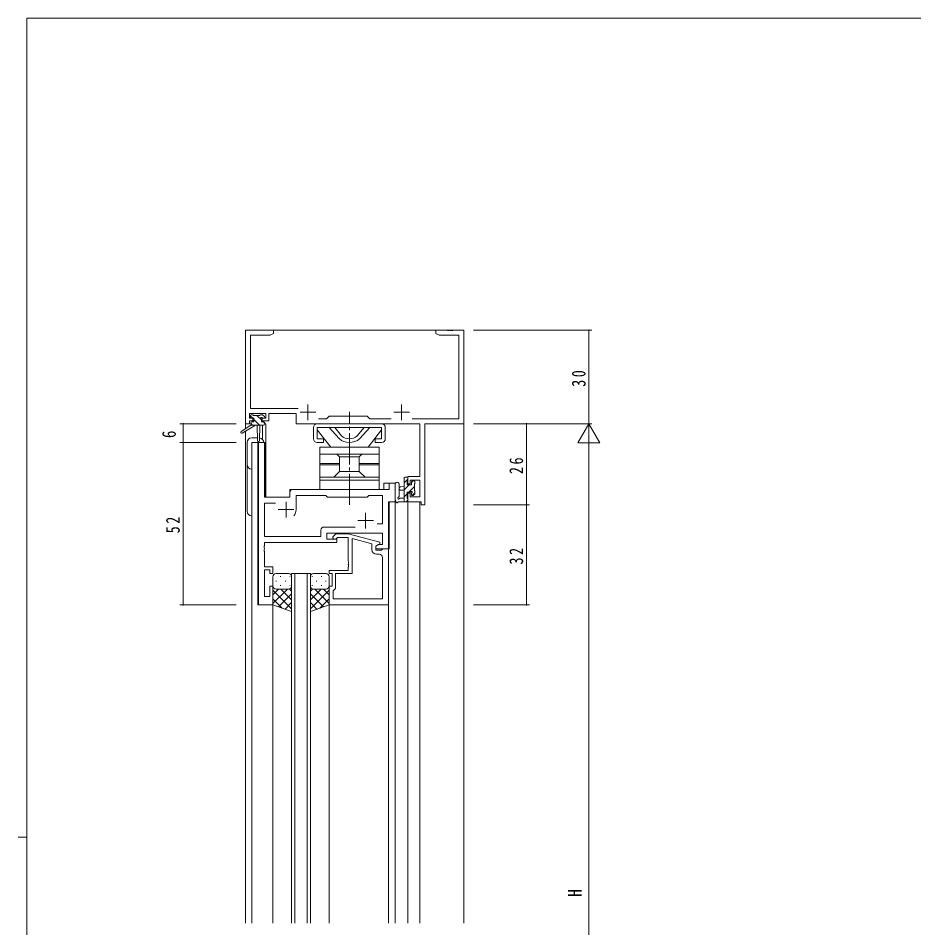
# Model space of a CAD drawing. Units: millimetres on the paper. Extents: x -397 to 397, y -282 to 282.
# Drawn here: x -396.7 to -109.8, y -12.2 to 279.3 of the extents above; entities that cross this region are included whole.
import ezdxf
from ezdxf.enums import TextEntityAlignment as Align

# ---------------------------------------------------------------- set-up
doc = ezdxf.new("R2010")
doc.units = ezdxf.units.MM
doc.linetypes.add('USER2', pattern=[13, 10, -1, 1, -1])
for name, color, linetype, lineweight in [('0-1_YKK_ZWAK', 7, 'Continuous', 18), ('0-3_YKK_11', 7, 'Continuous', 18), ('0-4_YKK_12', 2, 'Continuous', 18), ('0-5_YKK_13', 4, 'Continuous', 18), ('0-6_YKK_D', 6, 'Continuous', 18)]:
    doc.layers.add(name, color=color, linetype=linetype, lineweight=lineweight)
doc.styles.add('ＭＳ ゴシック', font='')
doc.styles.get('ＭＳ ゴシック').set_extended_font_data('MS Gothic')

msp = doc.modelspace()

# ---------------------------------------------------------------- linework, layer by layer
at = {"layer": '0-1_YKK_ZWAK'}
for p, q in [((-393.908, -245.688), (-393.908, 279.312)), ((376.092, 279.312), (-393.908, 279.312)), ((-396.708, 16.812), (-393.908, 16.812))]:
    msp.add_line(p, q, dxfattribs=at)
at = {"layer": '0-3_YKK_11'}
for p, q in [((-314.908, 179.312), (-323.908, 179.312)), ((-323.908, 179.312), (-323.908, 149.312)), ((-259.183, 179.192), (-259.366, 179.312)), ((-253.908, 179.312), (-257.45, 179.312)), ((-253.908, 149.312), (-253.908, 179.312)), ((-322.278, 177.682), (-315.999, 177.682)), ((-322.278, 154.242), (-322.278, 177.682)), ((-261.817, 177.682), (-255.538, 177.682)), ((-255.538, 177.682), (-255.538, 150.942)), ((-303.908, 155.512), (-303.908, 150.512)), ((-273.908, 155.512), (-273.908, 150.512)), ((-322.608, 152.612), (-317.408, 152.612)), ((-307.056, 154.242), (-322.278, 154.242)), ((-317.408, 152.612), (-317.408, 151.112)), ((-316.408, 152.612), (-307.708, 152.612)), ((-316.408, 150.312), (-316.408, 152.612)), ((-307.708, 152.612), (-307.708, 149.312)), ((-306.408, 153.012), (-301.408, 153.012)), ((-284.908, 151.812), (-297.108, 151.812)), ((-284.038, 150.942), (-284.908, 151.812)), ((-276.408, 153.012), (-271.408, 153.012)), ((-307.708, 149.312), (-268.038, 149.312)), ((-277.259, 150.942), (-284.038, 150.942)), ((-255.538, 150.942), (-270.558, 150.942)), ((-268.038, 149.312), (-268.038, 132.412)), ((-266.408, 149.312), (-253.908, 149.312)), ((-266.408, 123.312), (-266.408, 149.312)), ((-317.778, 143.312), (-319.708, 143.312)), ((-319.708, 143.312), (-319.708, 91.312)), ((-317.778, 125.812), (-317.778, 143.312)), ((-268.038, 131.212), (-268.038, 125.942)), ((-277.838, 128.312), (-308.708, 128.312)), ((-275.908, 130.312), (-277.838, 130.312)), ((-277.838, 130.312), (-277.838, 128.312)), ((-275.908, 124.312), (-275.908, 130.312)), ((-309.708, 125.812), (-317.778, 125.812)), ((-309.708, 127.312), (-309.708, 125.812)), ((-307.708, 121.812), (-307.708, 126.382)), ((-307.708, 126.382), (-298.178, 126.382)), ((-298.178, 126.382), (-297.608, 125.812)), ((-297.608, 125.812), (-284.908, 125.812)), ((-284.908, 125.812), (-284.338, 126.382)), ((-284.338, 126.382), (-280.038, 126.382)), ((-280.038, 126.382), (-280.038, 117.312)), ((-271.108, 127.112), (-271.908, 127.112)), ((-271.908, 127.112), (-271.908, 124.312)), ((-271.108, 125.942), (-271.108, 127.112)), ((-268.038, 125.942), (-271.108, 125.942)), ((-310.908, 124.312), (-310.908, 119.312)), ((-278.108, 124.312), (-275.908, 124.312)), ((-278.108, 109.312), (-278.108, 124.312)), ((-313.408, 121.812), (-308.408, 121.812)), ((-285.408, 120.812), (-285.408, 115.812)), ((-287.908, 118.312), (-282.908, 118.312)), ((-280.038, 117.312), (-281.742, 117.312)), ((-299.738, 115.242), (-299.738, 113.242)), ((-288.759, 116.242), (-298.738, 116.242)), ((-288.759, 116.242), (-298.738, 116.242)), ((-297.808, 112.312), (-297.808, 114.312)), ((-297.808, 114.312), (-280.038, 114.312)), ((-295.732, 113.337), (-294.957, 114.112)), ((-294.957, 114.112), (-291.012, 114.112)), ((-291.012, 114.112), (-280.908, 111.405)), ((-280.038, 114.312), (-280.038, 110.612)), ((-299.738, 113.242), (-317.778, 113.242)), ((-317.778, 111.312), (-294.608, 111.312)), ((-294.608, 112.312), (-297.808, 112.312)), ((-294.608, 111.312), (-294.608, 112.312)), ((-289.708, 112.521), (-289.708, 101.312)), ((-283.408, 110.833), (-289.708, 112.521)), ((-283.408, 109.012), (-283.408, 110.833)), ((-280.908, 110.805), (-282.108, 110.112)), ((-280.908, 111.405), (-280.908, 110.805)), ((-281.242, 110.612), (-282.108, 110.112)), ((-280.038, 110.612), (-281.242, 110.612)), ((-278.108, 109.312), (-278.108, 91.312)), ((-281.038, 107.512), (-281.908, 107.512)), ((-280.038, 93.242), (-280.038, 106.512)), ((-317.778, 102.512), (-316.108, 102.512)), ((-317.778, 94.012), (-317.778, 102.512)), ((-316.108, 102.512), (-316.108, 101.312)), ((-315.108, 101.312), (-315.108, 103.512)), ((-297.108, 102.312), (-291.008, 102.312)), ((-297.108, 101.312), (-297.108, 102.312)), ((-316.108, 101.312), (-315.108, 101.312)), ((-296.108, 101.312), (-297.108, 101.312)), ((-296.108, 97.312), (-296.108, 101.312)), ((-289.708, 101.312), (-295.108, 101.312)), ((-295.108, 101.312), (-295.108, 96.512)), ((-315.108, 97.312), (-316.108, 97.312)), ((-316.108, 97.312), (-316.108, 94.012)), ((-315.108, 91.312), (-315.108, 97.312)), ((-297.108, 97.312), (-296.108, 97.312)), ((-297.108, 91.312), (-297.108, 97.312)), ((-295.108, 96.512), (-295.608, 96.012)), ((-316.108, 94.012), (-317.778, 94.012)), ((-319.708, 91.312), (-315.108, 91.312)), ((-278.108, 91.312), (-297.108, 91.312)), ((-295.808, 93.242), (-280.038, 93.242)), ((-295.808, 93.242), (-280.038, 93.242))]:
    msp.add_line(p, q, dxfattribs=at)
for points in [[(-315.999, 177.682), (-314.908, 178.312), (-314.908, 179.312)], [(-259.366, 179.312), (-262.908, 179.312), (-262.908, 178.312), (-261.817, 177.682)], [(-257.45, 179.312), (-257.633, 179.192), (-258.183, 179.192), (-258.366, 179.312), (-258.45, 179.312), (-258.633, 179.192), (-259.183, 179.192)], [(-323.908, 149.312), (-322.608, 149.312), (-322.608, 150.312), (-321.508, 150.312), (-321.508, 151.112), (-322.608, 151.112), (-322.608, 152.612)], [(-297.108, 151.812), (-297.978, 150.942), (-300.558, 150.942)], [(-317.408, 151.112), (-318.508, 151.112), (-318.508, 150.312), (-316.408, 150.312)], [(-268.038, 132.412), (-271.908, 132.412), (-271.908, 130.112), (-271.108, 130.112), (-271.108, 131.212), (-268.038, 131.212)], [(-317.778, 113.242), (-317.778, 123.882), (-314.259, 123.882)], [(-271.908, 124.312), (-267.608, 124.312), (-267.608, 123.312), (-266.408, 123.312)], [(-315.108, 103.512), (-317.778, 103.512), (-317.778, 108.354), (-317.898, 108.537), (-317.898, 109.087), (-317.778, 109.271), (-317.778, 109.354), (-317.898, 109.537), (-317.898, 110.087), (-317.778, 110.271), (-317.778, 111.312)], [(-291.008, 112.912), (-294.46, 112.912), (-294.884, 112.488)], [(-291.008, 102.312), (-291.008, 103.354), (-290.888, 103.537), (-290.888, 104.087), (-291.008, 104.271), (-291.008, 104.354), (-290.888, 104.537), (-290.888, 105.087), (-291.008, 105.271), (-291.008, 112.912)], [(-282.108, 110.112), (-282.108, 109.312), (-278.108, 109.312)], [(-282.108, 110.112), (-282.108, 108.812), (-280.308, 108.812), (-280.108, 109.012), (-279.808, 109.312), (-278.108, 109.312)], [(-295.608, 96.012), (-295.808, 95.812), (-295.808, 93.242)]]:
    msp.add_lwpolyline(points, dxfattribs=at)
for centre, radius, start, end in [((-308.708, 127.312), 1, 90.00001, 179.99999), ((-310.908, 121.812), 3.2, 321.63348, 359.99999), ((-298.738, 115.242), 1, 90.00001, 179.99999), ((-295.308, 112.912), 0.6, 134.99999, 315.00001), ((-281.908, 109.012), 1.5, 180.00001, 269.99999), ((-281.038, 106.512), 1, 0.00001, 89.99999)]:
    msp.add_arc(centre, radius, start, end, dxfattribs=at)
at = {"layer": '0-4_YKK_12'}
for p, q in [((-323.908, 179.312), (-323.908, 147.776)), ((-323.908, 179.312), (-253.908, 179.312)), ((-253.908, 179.312), (-253.908, -10.688)), ((-318.408, 148.912), (-318.408, 144.332)), ((-317.408, 149.312), (-317.708, 149.312)), ((-317.408, 149.312), (-317.408, 125.812)), ((-323.908, 146.985), (-323.908, -10.688)), ((-317.708, 143.312), (-321.908, 143.312)), ((-321.908, 143.312), (-321.908, -10.688)), ((-319.978, 91.312), (-319.978, 143.312)), ((-317.708, 143.312), (-317.708, 125.812)), ((-309.708, 125.812), (-309.708, 128.312)), ((-309.708, 128.312), (-280.408, 128.312)), ((-275.908, 130.312), (-279.608, 130.312)), ((-279.608, 130.312), (-279.608, 128.312)), ((-275.908, -10.688), (-275.908, 130.312)), ((-317.708, 125.812), (-309.708, 125.812)), ((-277.838, 109.312), (-277.838, 124.311)), ((-271.908, 124.312), (-268.008, 124.312)), ((-271.908, 124.312), (-271.908, -10.688)), ((-268.008, 124.312), (-268.008, -10.688)), ((-278.408, 109.312), (-277.838, 109.312)), ((-309.108, 101.313), (-303.108, 101.313)), ((-309.108, -10.688), (-309.108, 101.313)), ((-308.108, 101.313), (-308.108, -10.688)), ((-304.108, -10.688), (-304.108, 101.313)), ((-303.108, 101.313), (-303.108, -10.688)), ((-315.108, 91.312), (-319.978, 91.312)), ((-315.108, -10.688), (-315.108, 91.312)), ((-297.108, -10.688), (-297.108, 91.812)), ((-278.108, -10.688), (-278.108, 91.312))]:
    msp.add_line(p, q, dxfattribs=at)
at = {"layer": '0-5_YKK_13'}
for p, q in [((-321.588, 151.112), (-322.408, 151.932)), ((-322.408, 151.412), (-322.408, 151.912)), ((-322.108, 152.212), (-321.608, 152.212)), ((-321.408, 152.012), (-319.308, 152.012)), ((-318.808, 150.578), (-320.243, 152.012)), ((-319.108, 152.212), (-318.508, 152.212)), ((-318.296, 152.124), (-317.796, 151.624)), ((-322.208, 148.912), (-325.275, 146.862)), ((-320.708, 148.912), (-324.953, 146.355)), ((-322.208, 149.612), (-322.208, 148.912)), ((-321.633, 148.912), (-322.208, 149.488)), ((-318.008, 148.912), (-322.208, 148.912)), ((-321.908, 149.912), (-321.208, 149.912)), ((-319.388, 148.912), (-321.208, 150.733)), ((-320.108, 148.912), (-320.006, 143.904)), ((-319.306, 148.912), (-319.406, 143.904)), ((-318.808, 150.651), (-318.808, 149.912)), ((-318.808, 149.912), (-318.008, 149.912)), ((-318.008, 151.112), (-318.347, 151.112)), ((-317.708, 149.478), (-318.143, 149.912)), ((-317.708, 149.612), (-317.708, 149.212)), ((-280.308, 149.312), (-300.908, 149.312)), ((-300.608, 149.312), (-280.608, 149.312)), ((-300.608, 149.312), (-280.608, 149.312)), ((-302.108, 144.512), (-302.108, 148.112)), ((-280.308, 148.112), (-300.908, 148.112)), ((-300.908, 147.415), (-296.608, 141.812)), ((-297.108, 148.112), (-293.924, 144.571)), ((-293.128, 145.469), (-295.299, 148.112)), ((-288.087, 145.469), (-285.917, 148.112)), ((-284.108, 148.112), (-287.291, 144.571)), ((-284.608, 141.812), (-280.308, 147.415)), ((-280.308, 144.512), (-280.308, 148.112)), ((-279.108, 144.512), (-279.108, 148.112)), ((-323.408, 143.312), (-323.408, 121.312)), ((-320.025, 144.812), (-321.908, 144.812)), ((-321.908, 143.312), (-318.008, 143.312)), ((-321.908, 119.812), (-321.908, 143.312)), ((-298.893, 143.312), (-300.908, 143.312)), ((-298.893, 143.312), (-298.893, 144.512)), ((-282.323, 143.312), (-282.323, 144.512)), ((-280.308, 144.512), (-282.323, 144.512)), ((-282.323, 143.312), (-280.308, 143.312)), ((-300.108, 128.312), (-300.108, 141.812)), ((-300.108, 141.812), (-281.108, 141.812)), ((-281.108, 128.312), (-281.108, 141.812)), ((-281.108, 139.612), (-300.108, 139.612)), ((-293.758, 138.762), (-294.608, 139.612)), ((-293.758, 134.062), (-293.758, 138.762)), ((-287.458, 138.762), (-293.758, 138.762)), ((-286.608, 139.612), (-287.458, 138.762)), ((-300.108, 136.612), (-293.758, 136.612)), ((-293.758, 136.212), (-300.108, 136.212)), ((-287.458, 136.612), (-281.108, 136.612)), ((-281.108, 136.212), (-287.458, 136.212)), ((-281.108, 132.212), (-300.108, 132.212)), ((-281.108, 131.312), (-300.108, 131.312)), ((-293.758, 134.062), (-295.608, 132.212)), ((-287.458, 134.062), (-293.758, 134.062)), ((-273.108, 124.312), (-273.108, 131.912)), ((-271.908, 131.603), (-273.108, 130.403)), ((-272.808, 132.212), (-272.208, 132.212)), ((-271.908, 131.912), (-271.908, 131.312)), ((-281.108, 128.312), (-300.108, 128.312)), ((-275.908, 130.04), (-275.908, 124.878)), ((-274.708, 130.04), (-274.705, 126.079)), ((-273.108, 129.212), (-274.253, 129.11)), ((-271.454, 129.812), (-273.108, 128.158)), ((-272.108, 131.112), (-272.108, 129.812)), ((-272.108, 129.812), (-270.708, 129.812)), ((-269.808, 129.213), (-271.609, 127.412)), ((-270.254, 131.012), (-270.708, 130.558)), ((-270.708, 129.812), (-270.708, 130.712)), ((-270.408, 131.012), (-269.908, 131.012)), ((-269.808, 130.012), (-269.808, 127.912)), ((-269.608, 130.712), (-269.608, 130.212)), ((-274.289, 125.512), (-273.108, 125.512)), ((-273.108, 128.012), (-274.253, 128.114)), ((-272.108, 126.913), (-273.108, 125.913)), ((-271.169, 127.412), (-272.108, 127.412)), ((-272.108, 127.412), (-272.108, 125.412)), ((-270.708, 126.612), (-270.708, 126.951)), ((-269.608, 127.168), (-270.46, 126.317)), ((-269.696, 126.9), (-270.196, 126.4)), ((-269.608, 127.712), (-269.608, 127.112)), ((-272.208, 124.312), (-274.889, 124.312)), ((-271.908, 124.868), (-272.464, 124.312)), ((-271.908, 125.212), (-271.908, 124.612)), ((-315.108, 100.312), (-315.108, 97.312)), ((-310.108, 101.312), (-314.108, 101.312)), ((-312.773, 100.364), (-312.573, 100.364)), ((-309.743, 100.364), (-309.543, 100.364)), ((-309.108, 97.312), (-309.108, 100.312)), ((-303.108, 97.312), (-303.108, 100.312)), ((-302.473, 100.364), (-302.673, 100.364)), ((-302.108, 101.312), (-298.108, 101.312)), ((-299.443, 100.364), (-299.643, 100.364)), ((-297.108, 100.312), (-297.108, 97.312)), ((-315.108, 91.312), (-315.108, 97.312)), ((-310.488, 96.313), (-315.108, 91.692)), ((-313.316, 96.312), (-315.108, 94.521)), ((-314.188, 98.949), (-313.988, 98.949)), ((-314.108, 96.312), (-310.508, 96.312)), ((-313.708, 96.312), (-310.108, 96.312)), ((-312.773, 97.534), (-312.573, 97.534)), ((-312.548, 96.312), (-309.108, 92.873)), ((-311.158, 98.949), (-310.958, 98.949)), ((-309.776, 96.369), (-309.108, 95.701)), ((-309.743, 97.534), (-309.543, 97.534)), ((-309.108, 89.169), (-309.108, 97.312)), ((-303.108, 97.312), (-303.108, 89.169)), ((-302.44, 96.369), (-303.108, 95.701)), ((-299.668, 96.312), (-303.108, 92.872)), ((-302.473, 97.534), (-302.673, 97.534)), ((-298.508, 96.312), (-302.108, 96.312)), ((-301.729, 96.313), (-297.108, 91.692)), ((-298.108, 96.312), (-301.708, 96.312)), ((-301.058, 98.949), (-301.258, 98.949)), ((-299.443, 97.534), (-299.643, 97.534)), ((-298.9, 96.312), (-297.108, 94.521)), ((-298.028, 98.949), (-298.228, 98.949)), ((-297.108, 91.312), (-297.108, 97.312)), ((-315.108, 96.044), (-309.108, 90.044)), ((-309.108, 94.864), (-313.304, 90.668)), ((-297.108, 96.044), (-303.108, 90.044)), ((-303.108, 94.864), (-298.912, 90.668)), ((-315.108, 93.216), (-312.147, 90.255)), ((-309.108, 89.169), (-315.108, 91.312)), ((-309.108, 92.035), (-311.22, 89.924)), ((-303.108, 92.035), (-300.997, 89.924)), ((-303.108, 89.169), (-297.108, 91.312)), ((-297.108, 93.216), (-300.069, 90.255))]:
    msp.add_line(p, q, dxfattribs=at)
at = {"layer": '0-5_YKK_13', "linetype": 'USER2'}
msp.add_line((-290.608, 123.312), (-290.608, 153.112), dxfattribs=at)
msp.add_line((-290.608, 123.312), (-290.608, 153.112), dxfattribs=at)
msp.add_line((-290.608, 123.312), (-290.608, 153.112), dxfattribs=at)
at = {"layer": '0-5_YKK_13'}
for points in [[(-321.208, 149.912), (-321.208, 151.112), (-322.108, 151.112)], [(-298.893, 144.512), (-300.908, 144.512), (-300.908, 148.112)], [(-285.608, 132.212), (-287.458, 134.062), (-287.458, 138.762)]]:
    msp.add_lwpolyline(points, dxfattribs=at)
for centre, radius, start, end in [((-322.108, 151.912), 0.3, 90, 180), ((-321.608, 152.012), 0.2, 0, 90), ((-319.108, 152.012), 0.2, 90, 180), ((-318.508, 151.912), 0.3, 45, 90), ((-318.008, 151.412), 0.3, 270, 45), ((-322.108, 151.412), 0.3, 180, 270), ((-321.908, 149.612), 0.3, 90, 180), ((-318.808, 151.112), 0.25, 33.05573, 236.94427), ((-319.108, 150.651), 0.3, 0, 56.94427), ((-318.347, 151.412), 0.3, 213.05573, 270), ((-318.008, 149.612), 0.3, 0, 90), ((-318.008, 149.212), 0.3, 270, 0), ((-300.908, 148.112), 1.2, 90, 180), ((-280.308, 148.112), 1.2, 0, 90), ((-325.108, 146.612), 0.3, 123.76905, 301.06147), ((-321.908, 143.312), 1.5, 90, 180), ((-319.706, 143.91), 0.3, 181.16963, 358.85539), ((-319.508, 143.312), 1.5, 0, 85.40479), ((-300.908, 144.512), 1.2, 180, 270), ((-290.608, 148.312), 5, 228.44709, 311.55291), ((-290.608, 148.312), 3.8, 228.44709, 311.55291), ((-280.308, 144.512), 1.2, 270, 0), ((-321.908, 136.312), 1.5, 180, 270), ((-272.808, 131.912), 0.3, 90, 180), ((-272.208, 131.912), 0.3, 0, 90), ((-272.108, 131.312), 0.2, 270, 0), ((-275.308, 130.04), 0.6, 0.04023, 180.04023), ((-274.208, 128.612), 0.5, 95.09207, 264.90793), ((-270.408, 130.712), 0.3, 90, 180), ((-269.908, 130.712), 0.3, 0, 90), ((-269.808, 130.212), 0.2, 270, 0), ((-274.808, 125.512), 0.3, 109.18976, 330), ((-275.005, 126.079), 0.3, 289.18976, 0.04023), ((-274.289, 125.212), 0.3, 90, 150), ((-272.108, 125.212), 0.2, 360, 90), ((-271.169, 127.712), 0.3, 270, 326.94427), ((-270.708, 127.412), 0.25, 303.05573, 146.94427), ((-270.408, 126.951), 0.3, 123.05573, 180), ((-270.408, 126.612), 0.3, 180, 315), ((-269.808, 127.712), 0.2, 0, 90), ((-269.908, 127.112), 0.3, 315, 0), ((-275.608, 124.878), 0.3, 180, 229.47122), ((-275.998, 124.422), 0.3, 349.47122, 49.47122), ((-275.408, 124.312), 0.3, 169.47122, 330), ((-274.889, 124.012), 0.3, 90, 150), ((-272.208, 124.612), 0.3, 270, 0), ((-321.908, 121.312), 1.5, 180, 270), ((-314.108, 100.312), 1, 90, 180), ((-310.108, 100.312), 1, 0, 90), ((-302.108, 100.312), 1, 90, 180), ((-298.108, 100.312), 1, 0, 90), ((-314.108, 97.312), 1, 180, 270), ((-314.108, 97.312), 1, 180, 270), ((-310.108, 97.312), 1, 270, 0), ((-310.108, 97.312), 1, 270, 0), ((-302.108, 97.312), 1, 180, 270), ((-302.108, 97.312), 1, 180, 270), ((-298.108, 97.312), 1, 270, 0), ((-298.108, 97.312), 1, 270, 0)]:
    msp.add_arc(centre, radius, start, end, dxfattribs=at)
at = {"layer": '0-6_YKK_D'}
for p, q in [((-250.908, 179.312), (-212.908, 179.312)), ((-213.908, 179.312), (-213.908, 149.312)), ((-326.908, 149.312), (-344.908, 149.312)), ((-343.908, 149.312), (-343.908, 143.312)), ((-250.908, 149.312), (-212.908, 149.312)), ((-250.908, 149.312), (-232.908, 149.312)), ((-250.908, 149.312), (-212.908, 149.312)), ((-233.908, 149.312), (-233.908, 123.312)), ((-213.908, 149.312), (-217.408, 143.25)), ((-213.908, 149.312), (-210.408, 143.25)), ((-213.908, 149.312), (-213.908, 137.188)), ((-326.908, 143.312), (-344.908, 143.312)), ((-326.908, 143.312), (-344.908, 143.312)), ((-343.908, 143.312), (-343.908, 91.312)), ((-217.408, 143.25), (-210.408, 143.25)), ((-213.908, 142.312), (-213.908, -143.688)), ((-250.908, 123.312), (-232.908, 123.312)), ((-250.908, 123.312), (-232.908, 123.312)), ((-233.908, 123.312), (-233.908, 91.312)), ((-326.908, 91.312), (-344.908, 91.312)), ((-250.908, 91.312), (-232.908, 91.312))]:
    msp.add_line(p, q, dxfattribs=at)
for centre, start, end in [((-213.908, 179.312), 90, 270), ((-213.908, 179.312), 270, 90), ((-343.908, 149.312), 90, 270), ((-343.908, 149.312), 270, 90), ((-233.908, 149.312), 90, 270), ((-233.908, 149.312), 270, 90), ((-343.908, 143.312), 90, 270), ((-343.908, 143.312), 90, 270), ((-343.908, 143.312), 270, 90), ((-343.908, 143.312), 270, 90), ((-233.908, 123.312), 90, 270), ((-233.908, 123.312), 90, 270), ((-233.908, 123.312), 270, 90), ((-233.908, 123.312), 270, 90), ((-343.908, 91.312), 90, 270), ((-343.908, 91.312), 270, 90), ((-233.908, 91.312), 90, 270), ((-233.908, 91.312), 270, 90)]:
    msp.add_arc(centre, 0.106, start, end, dxfattribs=at)

# ---------------------------------------------------------------- texts
at = {"layer": '0-6_YKK_D', "color": 7, "style": 'ＭＳ ゴシック', "width": 0.8}
for s, p in [('6', (-344.908, 144.753)), ('H', (-214.908, -2.235))]:
    msp.add_text(s, height=4.399, rotation=90, dxfattribs=at).set_placement(p, align=Align.BOTTOM_LEFT)
at = {"layer": '0-6_YKK_D', "color": 7, "char_height": 4.399, "attachment_point": 7, "rotation": 90, "style": 'ＭＳ ゴシック'}
for s, insert in [('\\T1.37;\\W0.75;30', (-214.908, 161.181)), ('\\T1.37;\\W0.75;26', (-234.908, 133.218)), ('\\T1.37;\\W0.75;52', (-344.908, 114.23)), ('\\T1.37;\\W0.75;32', (-234.908, 104.23))]:
    msp.add_mtext(s, dxfattribs=dict(at, insert=insert))

doc.saveas('drawing.dxf')
